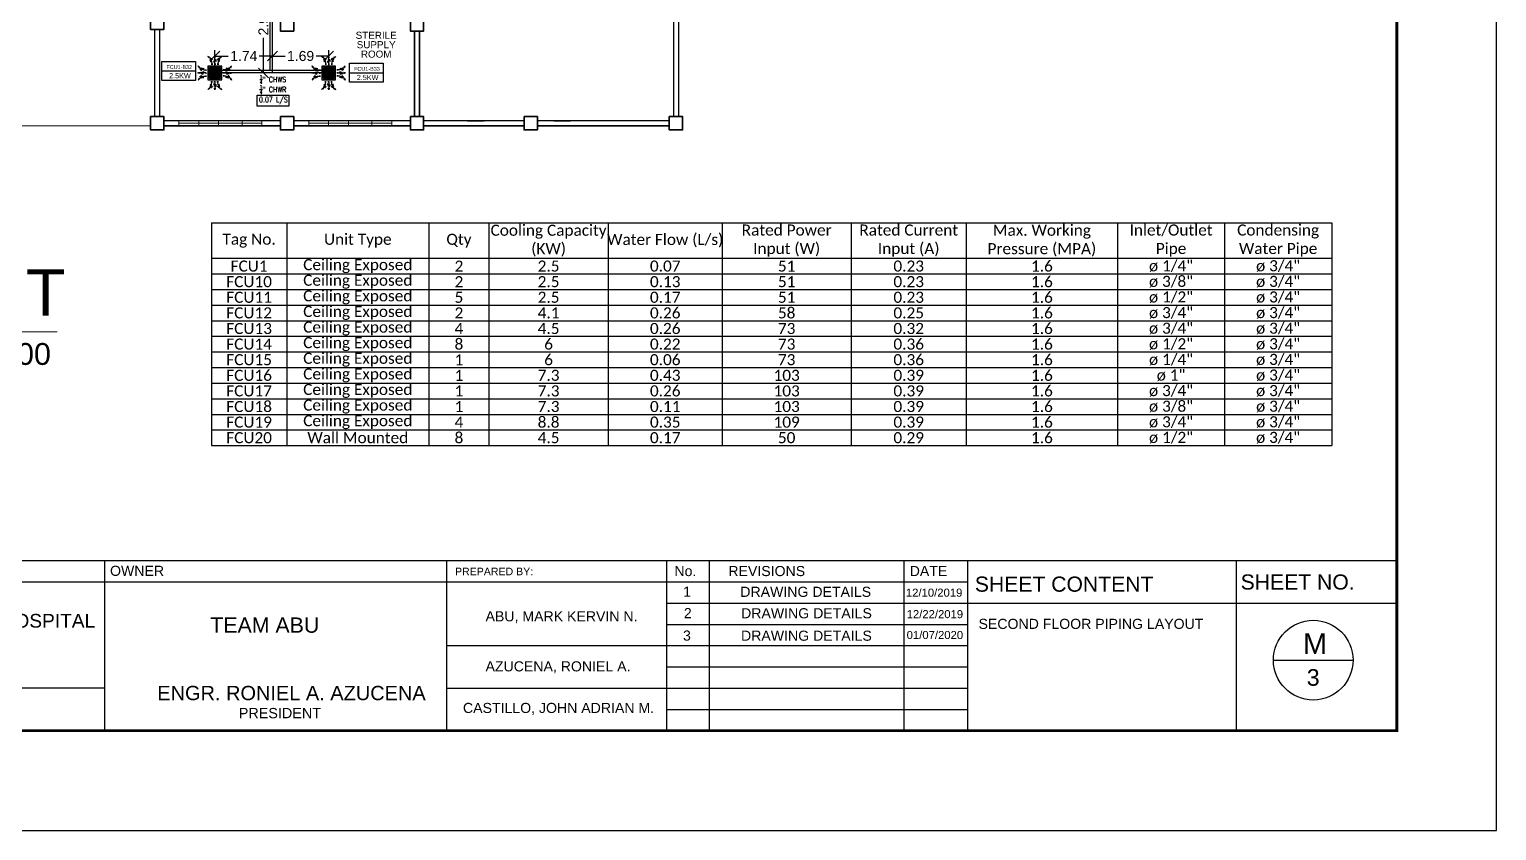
# Model space of a CAD drawing. Header units: millimetres. Extents: x 5 to 430, y 3 to 339.
# Drawn here: x 270.23 to 314.43, y 159.42 to 183.54 of the extents above; entities that cross this region are included whole.
import ezdxf

# ---------------------------------------------------------------- set-up
doc = ezdxf.new("R2010")
doc.units = ezdxf.units.MM
doc.header["$MEASUREMENT"] = 0
for name, color, linetype in [('AIR', 7, 'Continuous'), ('fcu line', 7, 'Continuous'), ('fcu return', 7, 'Continuous'), ('label', 7, 'Continuous'), ('Legends', 7, 'Continuous'), ('pipe label', 7, 'Continuous'), ('template', 7, 'Continuous')]:
    doc.layers.add(name, color=color, linetype=linetype)
doc.styles.add('Arch-Dim', font='simplex.shx', dxfattribs={"width": 0.75})
doc.styles.add('arial', font='arial.ttf')
doc.styles.get("Standard").update_dxf_attribs({"font": 'arial.ttf'})
doc.styles.add('SWISSLT175', font='swissl.ttf', dxfattribs={"height": 0.175})
doc.dimstyles.new('Copy of dimension', dxfattribs={"dimtxt": 0.3, "dimasz": 0.3, "dimexe": 0.18, "dimexo": 0.0625, "dimgap": 0.09, "dimtad": 0, "dimzin": 0, "dimdsep": 46, "dimtxsty": 'Standard', "dimblk": 'OBLIQUE', "dimcen": 0.09, "dimclrd": 256, "dimclre": 256, "dimclrt": 256, "dimadec": 0, "dimazin": 0, "dimtfac": 1, "dimtofl": 0, "dimtmove": 0, "dimatfit": 3, "dimldrblk": 'OBLIQUE', "dimfxl": 1, "dimtolj": 1, "dimtzin": 0, "dimarcsym": 0})

# ---------------------------------------------------------------- blocks, each defined once
blk = doc.blocks.new('FCU-13000P (CASSETTE SPLIT)')
at = {"layer": 'AIR', "ltscale": 3}
for p, q in [((0, 0.523), (0, 1)), ((-0.523, 0), (-1, 0)), ((-0.558, 0.193), (-0.487, 0.193)), ((-0.558, 0.162), (-0.487, 0.162)), ((-0.558, 0.016), (-0.487, 0.016)), ((-0.193, 0.558), (-0.193, 0.487)), ((-0.162, 0.558), (-0.162, 0.487)), ((-0.016, 0.558), (-0.016, 0.487)), ((0.016, 0.558), (0.016, 0.487)), ((0.162, 0.558), (0.162, 0.487)), ((0.193, 0.558), (0.193, 0.487)), ((0.558, 0.193), (0.487, 0.193)), ((0.558, 0.162), (0.487, 0.162)), ((0.558, 0.016), (0.487, 0.016)), ((0.523, 0), (1, 0)), ((-0.558, -0.016), (-0.487, -0.016)), ((-0.558, -0.162), (-0.487, -0.162)), ((-0.558, -0.193), (-0.487, -0.193)), ((-0.193, -0.558), (-0.193, -0.487)), ((-0.162, -0.558), (-0.162, -0.487)), ((-0.016, -0.558), (-0.016, -0.487)), ((0, -0.523), (0, -1)), ((0.016, -0.558), (0.016, -0.487)), ((0.162, -0.558), (0.162, -0.487)), ((0.193, -0.558), (0.193, -0.487)), ((0.558, -0.016), (0.487, -0.016)), ((0.558, -0.162), (0.487, -0.162)), ((0.558, -0.193), (0.487, -0.193))]:
    blk.add_line(p, q, dxfattribs=at)
at = {"layer": 'AIR'}
for p, q in [((0.295, -0.295), (-0.295, 0.295)), ((0.295, 0.295), (-0.295, -0.295))]:
    blk.add_line(p, q, dxfattribs=at)
at = {"layer": 'AIR', "ltscale": 3}
for points in [[(-0.335, 0.895), (-0.311, 0.932), (-0.416, 0.973)], [(-0.022, 0.89), (0.022, 0.89), (0, 1)], [(0.335, 0.895), (0.311, 0.932), (0.416, 0.973)], [(-0.89, 0.022), (-0.89, -0.022), (-1, 0)], [(-0.895, 0.335), (-0.932, 0.311), (-0.973, 0.416)], [(0.89, 0.022), (0.89, -0.022), (1, 0)], [(0.895, 0.335), (0.932, 0.311), (0.973, 0.416)], [(-0.895, -0.335), (-0.932, -0.311), (-0.973, -0.416)], [(0.895, -0.335), (0.932, -0.311), (0.973, -0.416)], [(-0.335, -0.895), (-0.311, -0.932), (-0.416, -0.973)], [(-0.022, -0.89), (0.022, -0.89), (0, -1)], [(0.335, -0.895), (0.311, -0.932), (0.416, -0.973)]]:
    blk.add_lwpolyline(points, close=True, dxfattribs=at)
at = {"layer": 'AIR'}
for points in [[(-0.323, 0.914, -0.171809), (-0.178, 0.558), (-0.178, 0.522)], [(0.323, 0.914, 0.171809), (0.178, 0.558), (0.178, 0.522)], [(-0.914, 0.323, 0.171809), (-0.558, 0.178), (-0.522, 0.178)], [(0.914, 0.323, -0.171809), (0.558, 0.178), (0.522, 0.178)], [(-0.914, -0.323, -0.171809), (-0.558, -0.178), (-0.522, -0.178)], [(-0.323, -0.914, 0.171809), (-0.178, -0.558), (-0.178, -0.522)], [(0.323, -0.914, -0.171809), (0.178, -0.558), (0.178, -0.522)], [(0.914, -0.323, 0.171809), (0.558, -0.178), (0.522, -0.178)]]:
    blk.add_lwpolyline(points, format="xyb", dxfattribs=at)
for points in [[(-0.41, -0.41), (0.41, -0.41), (0.41, 0.41), (-0.41, 0.41)], [(-0.373, 0.31), (-0.348, 0.31), (-0.348, -0.31), (-0.373, -0.31)], [(-0.31, 0.372), (0.31, 0.372), (0.31, 0.348), (-0.31, 0.348)], [(-0.26, -0.26), (0.26, -0.26), (0.26, 0.26), (-0.26, 0.26)], [(-0.21, -0.21), (0.21, -0.21), (0.21, 0.21), (-0.21, 0.21)], [(-0.16, -0.16), (0.16, -0.16), (0.16, 0.16), (-0.16, 0.16)], [(-0.11, -0.11), (0.11, -0.11), (0.11, 0.11), (-0.11, 0.11)], [(-0.06, -0.06), (0.06, -0.06), (0.06, 0.06), (-0.06, 0.06)], [(0.372, 0.31), (0.348, 0.31), (0.348, -0.31), (0.372, -0.31)], [(-0.31, -0.373), (0.31, -0.373), (0.31, -0.348), (-0.31, -0.348)]]:
    blk.add_lwpolyline(points, close=True, dxfattribs=at)
blk.add_lwpolyline([(-0.26, -0.31), (0.26, -0.31, 0.414214), (0.31, -0.26), (0.31, 0.26, 0.414214), (0.26, 0.31), (-0.26, 0.31, 0.414214), (-0.31, 0.26), (-0.31, -0.26, 0.414214)], format="xyb", close=True, dxfattribs=at)
at = {"layer": 'AIR', "ltscale": 3}
for points in [[(-0.84, 0.268), (-0.852, 0.231), (-0.882, 0.134), (-0.704, 0.422), (-0.903, -0.005), (-0.645, 0.358), (-0.678, 0.239), (-0.69, 0.199)], [(-0.268, 0.84), (-0.231, 0.852), (-0.134, 0.882), (-0.422, 0.704), (0.005, 0.903), (-0.358, 0.645), (-0.239, 0.678), (-0.199, 0.69)], [(0.268, 0.84), (0.231, 0.852), (0.134, 0.882), (0.422, 0.704), (-0.005, 0.903), (0.358, 0.645), (0.239, 0.678), (0.199, 0.69)], [(0.84, 0.268), (0.852, 0.231), (0.882, 0.134), (0.704, 0.422), (0.903, -0.005), (0.645, 0.358), (0.678, 0.239), (0.69, 0.199)], [(-0.84, -0.268), (-0.852, -0.231), (-0.882, -0.134), (-0.704, -0.422), (-0.903, 0.005), (-0.645, -0.358), (-0.678, -0.239), (-0.69, -0.199)], [(-0.268, -0.84), (-0.231, -0.852), (-0.134, -0.882), (-0.422, -0.704), (0.005, -0.903), (-0.358, -0.645), (-0.239, -0.678), (-0.199, -0.69)], [(0.268, -0.84), (0.231, -0.852), (0.134, -0.882), (0.422, -0.704), (-0.005, -0.903), (0.358, -0.645), (0.239, -0.678), (0.199, -0.69)], [(0.84, -0.268), (0.852, -0.231), (0.882, -0.134), (0.704, -0.422), (0.903, 0.005), (0.645, -0.358), (0.678, -0.239), (0.69, -0.199)]]:
    blk.add_open_spline(points, degree=3, knots=[0.0032834, 0.0032834, 0.0032834, 0.0032834, 0.0712567, 0.1924075, 0.3347111, 0.5062145, 0.5813292, 0.5813292, 0.5813292, 0.5813292], dxfattribs=at)
for points in [[(-0.8, 0), (-0.776, -0.077), (-0.755, 0.058), (-0.718, -0.098), (-0.663, 0.087), (-0.631, 0)], [(0, 0.8), (0.077, 0.776), (-0.058, 0.755), (0.098, 0.718), (-0.087, 0.663), (0, 0.631)], [(0.8, 0), (0.776, -0.077), (0.755, 0.058), (0.718, -0.098), (0.663, 0.087), (0.631, 0)], [(0, -0.8), (0.077, -0.776), (-0.058, -0.755), (0.098, -0.718), (-0.087, -0.663), (0, -0.631)]]:
    blk.add_spline(points, degree=3, dxfattribs=at)
for points in [[(-0.416, 0.973), (-0.335, 0.895), (-0.311, 0.932)], [(0, 1), (-0.022, 0.89), (0.022, 0.89)], [(0.416, 0.973), (0.335, 0.895), (0.311, 0.932)], [(-1, 0), (-0.89, 0.022), (-0.89, -0.022)], [(-0.973, 0.416), (-0.895, 0.335), (-0.932, 0.311)], [(1, 0), (0.89, 0.022), (0.89, -0.022)], [(0.973, 0.416), (0.895, 0.335), (0.932, 0.311)], [(-0.973, -0.416), (-0.895, -0.335), (-0.932, -0.311)], [(0.973, -0.416), (0.895, -0.335), (0.932, -0.311)], [(-0.416, -0.973), (-0.335, -0.895), (-0.311, -0.932)], [(0, -1), (-0.022, -0.89), (0.022, -0.89)], [(0.416, -0.973), (0.335, -0.895), (0.311, -0.932)]]:
    blk.add_solid(points, dxfattribs=at)
blk = doc.blocks.new('*T351')
at = {"layer": 'Legends', "color": 0, "linetype": 'ByBlock', "lineweight": -2, "transparency": 16777216}
for p, q in [((0, 0), (33.742, 0)), ((0, 0), (0, -6.699)), ((2.266, 0), (2.266, -6.699)), ((6.548, 0), (6.548, -6.699)), ((8.358, 0), (8.358, -6.699)), ((11.95, 0), (11.95, -6.699)), ((15.384, 0), (15.384, -6.699)), ((19.266, 0), (19.266, -6.699)), ((22.735, 0), (22.735, -6.699)), ((27.291, 0), (27.291, -6.699)), ((30.516, 0), (30.516, -6.699)), ((33.742, 0), (33.742, -6.699)), ((0, -1.064), (33.742, -1.064)), ((0, -1.534), (33.742, -1.534)), ((0, -2.003), (33.742, -2.003)), ((0, -2.473), (33.742, -2.473)), ((0, -2.943), (33.742, -2.943)), ((0, -3.412), (33.742, -3.412)), ((0, -3.882), (33.742, -3.882)), ((0, -4.352), (33.742, -4.352)), ((0, -4.822), (33.742, -4.822)), ((0, -5.291), (33.742, -5.291)), ((0, -5.761), (33.742, -5.761)), ((0, -6.231), (33.742, -6.231)), ((0, -6.699), (33.742, -6.699))]:
    blk.add_line(p, q, dxfattribs=at)
at = {"layer": 'Legends', "color": 0, "transparency": 16777216, "char_height": 0.33337, "attachment_point": 5}
for s, insert, width in [('{\\fCalibri|b0|i0|c0;Tag No.', (1.133, -0.532), 2.24733), ('{\\fCalibri|b0|i0|c0;Unit Type', (4.407, -0.532), 4.26284), ('{\\fCalibri|b0|i0|c0;Qty', (7.453, -0.532), 1.7908), ('{\\fCalibri|b0|i0|c0|p34;Cooling Capacity (KW)}', (10.154, -0.532), 3.5733), ('{\\fCalibri|b0|i0|c0;Water Flow (L/s)', (13.667, -0.532), 3.41517), ('{\\fCalibri|b0|i0|c0;Rated Power Input (W)', (17.325, -0.532), 3.86336), ('{\\fCalibri|b0|i0|c0;Rated Current Input (A)', (21.001, -0.532), 3.45002), ('{\\fCalibri|b0|i0|c0;Max. Working Pressure (MPA)', (25.013, -0.532), 4.53669), ('{\\fCalibri|b0|i0|c0;Inlet/Outlet Pipe', (28.904, -0.532), 3.20677), ('{\\fCalibri|b0|i0|c0;Condensing Water Pipe', (32.129, -0.532), 3.20677), ('{\\fCalibri|b0|i0|c0;FCU1', (1.133, -1.299), 2.24733), ('{\\fCalibri|b0|i0|c0;Ceiling Exposed', (4.407, -1.299), 4.26284), ('{\\fCalibri|b0|i0|c0;2', (7.453, -1.299), 1.7908), ('{\\fCalibri|b0|i0|c0;2.5', (10.154, -1.299), 3.5733), ('{\\fCalibri|b0|i0|c0;0.07', (13.667, -1.299), 3.41517), ('{\\fCalibri|b0|i0|c0;51', (17.325, -1.299), 3.86336), ('{\\fCalibri|b0|i0|c0;0.23', (21.001, -1.299), 3.45002), ('{\\fCalibri|b0|i0|c0;1.6', (25.013, -1.299), 4.53669), ('{\\fCalibri|b0|i0|c0;ø 1/4"', (28.904, -1.299), 3.20677), ('{\\fCalibri|b0|i0|c0;ø 3/4"', (32.129, -1.299), 3.20677), ('{\\fCalibri|b0|i0|c0;FCU10', (1.133, -1.768), 2.24733), ('{\\fCalibri|b0|i0|c0;Ceiling Exposed', (4.407, -1.768), 4.26284), ('{\\fCalibri|b0|i0|c0;2', (7.453, -1.768), 1.7908), ('{\\fCalibri|b0|i0|c0;2.5', (10.154, -1.768), 3.5733), ('{\\fCalibri|b0|i0|c0;0.13', (13.667, -1.768), 3.41517), ('{\\fCalibri|b0|i0|c0;51', (17.325, -1.768), 3.86336), ('{\\fCalibri|b0|i0|c0;0.23', (21.001, -1.768), 3.45002), ('{\\fCalibri|b0|i0|c0;1.6', (25.013, -1.768), 4.53669), ('{\\fCalibri|b0|i0|c0;ø 3/8"', (28.904, -1.768), 3.20677), ('{\\fCalibri|b0|i0|c0;ø 3/4"', (32.129, -1.768), 3.20677), ('{\\fCalibri|b0|i0|c0;FCU11', (1.133, -2.238), 2.24733), ('{\\fCalibri|b0|i0|c0;Ceiling Exposed', (4.407, -2.238), 4.26284), ('{\\fCalibri|b0|i0|c0;5', (7.453, -2.238), 1.7908), ('{\\fCalibri|b0|i0|c0;2.5', (10.154, -2.238), 3.5733), ('{\\fCalibri|b0|i0|c0;0.17', (13.667, -2.238), 3.41517), ('{\\fCalibri|b0|i0|c0;51', (17.325, -2.238), 3.86336), ('{\\fCalibri|b0|i0|c0;0.23', (21.001, -2.238), 3.45002), ('{\\fCalibri|b0|i0|c0;1.6', (25.013, -2.238), 4.53669), ('{\\fCalibri|b0|i0|c0;ø 1/2"', (28.904, -2.238), 3.20677), ('{\\fCalibri|b0|i0|c0;ø 3/4"', (32.129, -2.238), 3.20677), ('{\\fCalibri|b0|i0|c0;FCU12', (1.133, -2.708), 2.24733), ('{\\fCalibri|b0|i0|c0;Ceiling Exposed', (4.407, -2.708), 4.26284), ('{\\fCalibri|b0|i0|c0;2', (7.453, -2.708), 1.7908), ('{\\fCalibri|b0|i0|c0;4.1', (10.154, -2.708), 3.5733), ('{\\fCalibri|b0|i0|c0;0.26', (13.667, -2.708), 3.41517), ('{\\fCalibri|b0|i0|c0;58', (17.325, -2.708), 3.86336), ('{\\fCalibri|b0|i0|c0;0.25', (21.001, -2.708), 3.45002), ('{\\fCalibri|b0|i0|c0;1.6', (25.013, -2.708), 4.53669), ('{\\fCalibri|b0|i0|c0;ø 3/4"', (28.904, -2.708), 3.20677), ('{\\fCalibri|b0|i0|c0;ø 3/4"', (32.129, -2.708), 3.20677), ('{\\fCalibri|b0|i0|c0;FCU13', (1.133, -3.178), 2.24733), ('{\\fCalibri|b0|i0|c0;Ceiling Exposed', (4.407, -3.178), 4.26284), ('{\\fCalibri|b0|i0|c0;4', (7.453, -3.178), 1.7908), ('{\\fCalibri|b0|i0|c0;4.5', (10.154, -3.178), 3.5733), ('{\\fCalibri|b0|i0|c0;0.26', (13.667, -3.178), 3.41517), ('{\\fCalibri|b0|i0|c0;73', (17.325, -3.178), 3.86336), ('{\\fCalibri|b0|i0|c0;0.32', (21.001, -3.178), 3.45002), ('{\\fCalibri|b0|i0|c0;1.6', (25.013, -3.178), 4.53669), ('{\\fCalibri|b0|i0|c0;ø 3/4"', (28.904, -3.178), 3.20677), ('{\\fCalibri|b0|i0|c0;ø 3/4"', (32.129, -3.178), 3.20677), ('{\\fCalibri|b0|i0|c0;FCU14', (1.133, -3.647), 2.24733), ('{\\fCalibri|b0|i0|c0;Ceiling Exposed', (4.407, -3.647), 4.26284), ('{\\fCalibri|b0|i0|c0;8', (7.453, -3.647), 1.7908), ('{\\fCalibri|b0|i0|c0;6', (10.154, -3.647), 3.5733), ('{\\fCalibri|b0|i0|c0;0.22', (13.667, -3.647), 3.41517), ('{\\fCalibri|b0|i0|c0;73', (17.325, -3.647), 3.86336), ('{\\fCalibri|b0|i0|c0;0.36', (21.001, -3.647), 3.45002), ('{\\fCalibri|b0|i0|c0;1.6', (25.013, -3.647), 4.53669), ('{\\fCalibri|b0|i0|c0;ø 1/2"', (28.904, -3.647), 3.20677), ('{\\fCalibri|b0|i0|c0;ø 3/4"', (32.129, -3.647), 3.20677), ('{\\fCalibri|b0|i0|c0;FCU15', (1.133, -4.117), 2.24733), ('{\\fCalibri|b0|i0|c0;Ceiling Exposed', (4.407, -4.117), 4.26284), ('{\\fCalibri|b0|i0|c0;1', (7.453, -4.117), 1.7908), ('{\\fCalibri|b0|i0|c0;6', (10.154, -4.117), 3.5733), ('{\\fCalibri|b0|i0|c0;0.06', (13.667, -4.117), 3.41517), ('{\\fCalibri|b0|i0|c0;73', (17.325, -4.117), 3.86336), ('{\\fCalibri|b0|i0|c0;0.36', (21.001, -4.117), 3.45002), ('{\\fCalibri|b0|i0|c0;1.6', (25.013, -4.117), 4.53669), ('{\\fCalibri|b0|i0|c0;ø 1/4"', (28.904, -4.117), 3.20677), ('{\\fCalibri|b0|i0|c0;ø 3/4"', (32.129, -4.117), 3.20677), ('{\\fCalibri|b0|i0|c0;FCU16', (1.133, -4.587), 2.24733), ('{\\fCalibri|b0|i0|c0;Ceiling Exposed', (4.407, -4.587), 4.26284), ('{\\fCalibri|b0|i0|c0;1', (7.453, -4.587), 1.7908), ('{\\fCalibri|b0|i0|c0;7.3', (10.154, -4.587), 3.5733), ('{\\fCalibri|b0|i0|c0;0.43', (13.667, -4.587), 3.41517), ('{\\fCalibri|b0|i0|c0;103', (17.325, -4.587), 3.86336), ('{\\fCalibri|b0|i0|c0;0.39', (21.001, -4.587), 3.45002), ('{\\fCalibri|b0|i0|c0;1.6', (25.013, -4.587), 4.53669), ('{\\fCalibri|b0|i0|c0;ø 1"', (28.904, -4.587), 3.20677), ('{\\fCalibri|b0|i0|c0;ø 3/4"', (32.129, -4.587), 3.20677), ('{\\fCalibri|b0|i0|c0;Ceiling Exposed', (4.407, -5.056), 4.26284), ('{\\fCalibri|b0|i0|c0;ø 3/4"', (28.904, -5.056), 3.20677), ('{\\fCalibri|b0|i0|c0;ø 3/4"', (32.129, -5.056), 3.20677), ('{\\fCalibri|b0|i0|c0;FCU17', (1.133, -5.056), 2.24733), ('{\\fCalibri|b0|i0|c0;Ceiling Exposed', (4.407, -5.526), 4.26284), ('{\\fCalibri|b0|i0|c0;1', (7.453, -5.056), 1.7908), ('{\\fCalibri|b0|i0|c0;7.3', (10.154, -5.056), 3.5733), ('{\\fCalibri|b0|i0|c0;0.26', (13.667, -5.056), 3.41517), ('{\\fCalibri|b0|i0|c0;103', (17.325, -5.056), 3.86336), ('{\\fCalibri|b0|i0|c0;0.39', (21.001, -5.056), 3.45002), ('{\\fCalibri|b0|i0|c0;1.6', (25.013, -5.056), 4.53669), ('{\\fCalibri|b0|i0|c0;FCU18', (1.133, -5.526), 2.24733), ('{\\fCalibri|b0|i0|c0;1', (7.453, -5.526), 1.7908), ('{\\fCalibri|b0|i0|c0;7.3', (10.154, -5.526), 3.5733), ('{\\fCalibri|b0|i0|c0;0.11', (13.667, -5.526), 3.41517), ('{\\fCalibri|b0|i0|c0;103', (17.325, -5.526), 3.86336), ('{\\fCalibri|b0|i0|c0;0.39', (21.001, -5.526), 3.45002), ('{\\fCalibri|b0|i0|c0;1.6', (25.013, -5.526), 4.53669), ('{\\fCalibri|b0|i0|c0;ø 3/8"', (28.904, -5.526), 3.20677), ('{\\fCalibri|b0|i0|c0;ø 3/4"', (32.129, -5.526), 3.20677), ('{\\fCalibri|b0|i0|c0;FCU19', (1.133, -5.996), 2.24733), ('{\\fCalibri|b0|i0|c0;Ceiling Exposed', (4.407, -5.996), 4.26284), ('{\\fCalibri|b0|i0|c0;4', (7.453, -5.996), 1.7908), ('{\\fCalibri|b0|i0|c0;8.8', (10.154, -5.996), 3.5733), ('{\\fCalibri|b0|i0|c0;0.35', (13.667, -5.996), 3.41517), ('{\\fCalibri|b0|i0|c0;109', (17.325, -5.996), 3.86336), ('{\\fCalibri|b0|i0|c0;0.39', (21.001, -5.996), 3.45002), ('{\\fCalibri|b0|i0|c0;1.6', (25.013, -5.996), 4.53669), ('{\\fCalibri|b0|i0|c0;ø 3/4"', (28.904, -5.996), 3.20677), ('{\\fCalibri|b0|i0|c0;ø 3/4"', (32.129, -5.996), 3.20677), ('{\\fCalibri|b0|i0|c0;FCU20', (1.133, -6.465), 2.24733), ('{\\fCalibri|b0|i0|c0;Wall Mounted', (4.407, -6.465), 4.26284), ('{\\fCalibri|b0|i0|c0;8', (7.453, -6.465), 1.7908), ('{\\fCalibri|b0|i0|c0;4.5', (10.154, -6.465), 3.5733), ('{\\fCalibri|b0|i0|c0;0.17', (13.667, -6.465), 3.41517), ('{\\fCalibri|b0|i0|c0;50', (17.325, -6.465), 3.86336), ('{\\fCalibri|b0|i0|c0;0.29', (21.001, -6.465), 3.45002), ('{\\fCalibri|b0|i0|c0;1.6', (25.013, -6.465), 4.53669), ('{\\fCalibri|b0|i0|c0;ø 1/2"', (28.904, -6.465), 3.20677), ('{\\fCalibri|b0|i0|c0;ø 3/4"', (32.129, -6.465), 3.20677)]:
    blk.add_mtext(s, dxfattribs=dict(at, insert=insert, width=width))
blk = doc.blocks.new('_Oblique')
at = {"color": 0, "linetype": 'ByBlock', "lineweight": -2}
blk.add_line((-0.5, -0.5), (0.5, 0.5), dxfattribs=at)
blk = doc.blocks.new('*D358')
at = {"layer": 'Defpoints', "color": 0, "transparency": 16777216}
for p in [(277.555, 185.202), (277.281, 182.23), (277.555, 182.23)]:
    blk.add_point(p, dxfattribs=at)
at = {"layer": 'Legends', "lineweight": -2, "transparency": 16777216}
for p, q in [((277.492, 185.202), (277.101, 185.202)), ((277.281, 185.202), (277.281, 184.25)), ((277.281, 182.23), (277.281, 183.286)), ((277.492, 182.23), (277.101, 182.23))]:
    blk.add_line(p, q, dxfattribs=at)
at = {"layer": 'Legends', "lineweight": -2, "transparency": 16777216, "xscale": 0.3, "yscale": 0.3, "zscale": 0.3}
for p, rotation in [((277.281, 185.202), 90), ((277.281, 182.23), 270)]:
    blk.add_blockref('_Oblique', p, dxfattribs=dict(at, rotation=rotation))
at = {"layer": 'Legends', "transparency": 16777216, "insert": (277.281, 183.768), "char_height": 0.3, "attachment_point": 5, "rotation": 90}
blk.add_mtext('\\A1;2.97', dxfattribs=at)
blk = doc.blocks.new('*D359')
at = {"layer": 'Defpoints', "color": 0, "transparency": 16777216}
for p in [(279.246, 182.741), (277.555, 182.23), (279.246, 182.23)]:
    blk.add_point(p, dxfattribs=at)
at = {"layer": 'Legends', "lineweight": -2, "transparency": 16777216}
for p, q in [((277.555, 182.293), (277.555, 182.921)), ((277.555, 182.741), (277.935, 182.741)), ((279.246, 182.741), (278.866, 182.741)), ((279.246, 182.293), (279.246, 182.921))]:
    blk.add_line(p, q, dxfattribs=at)
at = {"layer": 'Legends', "lineweight": -2, "transparency": 16777216, "xscale": 0.3, "yscale": 0.3, "zscale": 0.3, "rotation": 180}
blk.add_blockref('_Oblique', (277.555, 182.741), dxfattribs=at)
at = {"layer": 'Legends', "lineweight": -2, "transparency": 16777216, "xscale": 0.3, "yscale": 0.3, "zscale": 0.3}
blk.add_blockref('_Oblique', (279.246, 182.741), dxfattribs=at)
at = {"layer": 'Legends', "transparency": 16777216, "insert": (278.401, 182.741), "char_height": 0.3, "attachment_point": 5}
blk.add_mtext('\\A1;1.69', dxfattribs=at)
blk = doc.blocks.new('*D360')
at = {"layer": 'Defpoints', "color": 0, "transparency": 16777216}
for p in [(275.817, 182.741), (275.817, 182.23), (277.555, 182.23)]:
    blk.add_point(p, dxfattribs=at)
at = {"layer": 'Legends', "lineweight": -2, "transparency": 16777216}
for p, q in [((275.817, 182.293), (275.817, 182.921)), ((275.817, 182.741), (276.223, 182.741)), ((277.555, 182.741), (277.153, 182.741)), ((277.555, 182.293), (277.555, 182.921))]:
    blk.add_line(p, q, dxfattribs=at)
at = {"layer": 'Legends', "lineweight": -2, "transparency": 16777216, "xscale": 0.3, "yscale": 0.3, "zscale": 0.3, "rotation": 180}
blk.add_blockref('_Oblique', (275.817, 182.741), dxfattribs=at)
at = {"layer": 'Legends', "lineweight": -2, "transparency": 16777216, "xscale": 0.3, "yscale": 0.3, "zscale": 0.3}
blk.add_blockref('_Oblique', (277.555, 182.741), dxfattribs=at)
at = {"layer": 'Legends', "transparency": 16777216, "insert": (276.688, 182.741), "char_height": 0.3, "attachment_point": 5}
blk.add_mtext('\\A1;1.74', dxfattribs=at)

msp = doc.modelspace()

# ---------------------------------------------------------------- linework, layer by layer
at = {"color": 8, "lineweight": 25}
for p, q in [((289.631, 186.518), (289.631, 180.918)), ((289.631, 186.518), (289.631, 180.918)), ((289.781, 186.518), (289.781, 180.918)), ((274.006, 180.918), (274.006, 183.543)), ((274.156, 180.918), (274.156, 183.543)), ((281.831, 183.493), (281.831, 180.918)), ((281.831, 180.918), (281.831, 183.493)), ((281.981, 183.493), (281.981, 180.918)), ((281.981, 180.918), (281.981, 183.493)), ((281.831, 182.793), (281.831, 180.918)), ((277.793, 180.793), (274.281, 180.793)), ((277.793, 180.793), (275.931, 180.793)), ((281.706, 180.793), (278.193, 180.793)), ((281.706, 180.793), (278.193, 180.793)), ((285.131, 180.793), (282.106, 180.793)), ((283.431, 180.793), (283.931, 180.793)), ((289.506, 180.793), (285.531, 180.793)), ((286.031, 180.793), (286.531, 180.793)), ((277.793, 180.643), (274.281, 180.643)), ((274.281, 180.643), (277.793, 180.643)), ((277.793, 180.643), (275.781, 180.643)), ((281.706, 180.643), (278.193, 180.643)), ((281.706, 180.643), (278.193, 180.643)), ((278.193, 180.643), (281.706, 180.643)), ((285.131, 180.643), (282.106, 180.643)), ((282.106, 180.643), (285.131, 180.643)), ((289.506, 180.643), (285.531, 180.643)), ((285.531, 180.643), (289.506, 180.643))]:
    msp.add_line(p, q, dxfattribs=at)
at = {"color": 8, "lineweight": 9}
for p, q in [((274.731, 180.643), (274.731, 180.793)), ((275.331, 180.643), (275.331, 180.793)), ((275.931, 180.793), (275.931, 180.643)), ((276.037, 180.793), (277.237, 180.793)), ((276.637, 180.793), (276.637, 180.643)), ((277.237, 180.793), (277.237, 180.643)), ((278.643, 180.643), (278.643, 180.793)), ((279.243, 180.643), (279.243, 180.793)), ((279.843, 180.793), (279.843, 180.643)), ((279.95, 180.793), (281.15, 180.793)), ((280.55, 180.793), (280.55, 180.643)), ((281.15, 180.793), (281.15, 180.643)), ((282.106, 180.793), (282.831, 180.793)), ((282.831, 180.793), (283.431, 180.793)), ((284.431, 180.793), (283.931, 180.793)), ((284.431, 180.793), (285.131, 180.793)), ((285.531, 180.793), (286.031, 180.793)), ((287.031, 180.793), (286.531, 180.793)), ((287.031, 180.793), (288.031, 180.793)), ((288.031, 180.793), (288.631, 180.793)), ((288.631, 180.793), (289.506, 180.793)), ((273.881, 180.643), (258.556, 180.643)), ((277.237, 180.718), (274.731, 180.718)), ((275.931, 180.643), (274.731, 180.643)), ((281.15, 180.718), (278.643, 180.718)), ((279.843, 180.643), (278.643, 180.643))]:
    msp.add_line(p, q, dxfattribs=at)
at = {"color": 0, "linetype": 'ByBlock', "lineweight": 9}
msp.add_line((271.065, 174.442), (240.114, 174.442), dxfattribs=at)
at = {"color": 8, "lineweight": 35}
for points in [[(273.881, 183.943), (274.281, 183.943), (274.281, 183.543), (273.881, 183.543)], [(277.793, 183.893), (278.193, 183.893), (278.193, 183.493), (277.793, 183.493)], [(281.706, 183.893), (282.106, 183.893), (282.106, 183.493), (281.706, 183.493)], [(273.881, 180.918), (274.281, 180.918), (274.281, 180.518), (273.881, 180.518)], [(277.793, 180.918), (278.193, 180.918), (278.193, 180.518), (277.793, 180.518)], [(281.706, 180.918), (282.106, 180.918), (282.106, 180.518), (281.706, 180.518)], [(285.131, 180.918), (285.531, 180.918), (285.531, 180.518), (285.131, 180.518)], [(289.506, 180.918), (289.906, 180.918), (289.906, 180.518), (289.506, 180.518)]]:
    msp.add_lwpolyline(points, close=True, dxfattribs=at)
at = {"color": 8, "lineweight": 9}
for points in [[(274.731, 180.793), (277.237, 180.793), (277.237, 180.643), (274.731, 180.643)], [(278.643, 180.793), (281.15, 180.793), (281.15, 180.643), (278.643, 180.643)]]:
    msp.add_lwpolyline(points, close=True, dxfattribs=at)
at = {"layer": 'fcu line', "linetype": 'Continuous'}
for p, q in [((277.555, 182.23), (277.555, 191.643)), ((279.246, 182.23), (275.817, 182.23))]:
    msp.add_line(p, q, dxfattribs=at)
at = {"layer": 'fcu return', "linetype": 'Continuous'}
for p, q in [((277.485, 182.3), (277.485, 191.713)), ((279.176, 182.3), (275.817, 182.3))]:
    msp.add_line(p, q, dxfattribs=at)
at = {"layer": 'Legends', "linetype": 'Continuous', "lineweight": 25}
for p, q in [((274.224, 182.291), (275.236, 182.291)), ((279.877, 182.238), (280.889, 182.238))]:
    msp.add_line(p, q, dxfattribs=at)
at = {"layer": 'Legends'}
for points in [[(274.224, 182.575), (275.236, 182.575), (275.236, 182.007), (274.224, 182.007)], [(279.877, 182.522), (280.889, 182.522), (280.889, 181.954), (279.877, 181.954)]]:
    msp.add_lwpolyline(points, close=True, dxfattribs=at)
at = {"layer": 'pipe label', "color": 7, "linetype": 'Continuous', "lineweight": 25}
msp.add_lwpolyline([(277.089, 181.558), (278.041, 181.558), (278.041, 181.231), (277.089, 181.231)], close=True, dxfattribs=at)
at = {"layer": 'template'}
for p, q in [((314.427, 159.424), (314.427, 229.819)), ((221.168, 167.553), (311.419, 167.553)), ((272.49, 167.553), (272.49, 162.432)), ((282.793, 167.553), (282.793, 162.432)), ((289.422, 167.553), (289.422, 162.432)), ((290.702, 167.553), (290.702, 162.432)), ((296.567, 167.553), (296.567, 162.432)), ((298.487, 167.553), (298.487, 162.432)), ((306.582, 167.553), (306.582, 162.432)), ((237.014, 166.912), (293.585, 166.912)), ((291.826, 166.912), (298.487, 166.912)), ((289.422, 166.272), (300.183, 166.272)), ((296.821, 166.272), (311.419, 166.272)), ((289.422, 165.632), (298.487, 165.632)), ((282.793, 164.992), (293.585, 164.992)), ((291.826, 164.992), (298.487, 164.992)), ((307.703, 164.556), (310.103, 164.556)), ((289.422, 164.352), (298.487, 164.352)), ((237.014, 163.719), (272.49, 163.719)), ((282.793, 163.712), (293.585, 163.712)), ((291.826, 163.712), (298.487, 163.712)), ((289.422, 163.072), (298.487, 163.072)), ((215.151, 159.424), (314.427, 159.424))]:
    msp.add_line(p, q, dxfattribs=at)
at = {"layer": 'template', "linetype": 'Continuous', "const_width": 0.0853}
msp.add_lwpolyline([(221.168, 162.432), (311.419, 162.432), (311.419, 226.811), (221.168, 226.811)], close=True, dxfattribs=at)
at = {"layer": 'template'}
msp.add_circle((308.903, 164.556), 1.2, dxfattribs=at)

# ---------------------------------------------------------------- block references
msp.add_blockref('*T351', (275.716, 177.715))
at = {"layer": 'AIR', "xscale": 0.5113536813550488, "yscale": 0.5113536813550488, "zscale": 0.5113536813550488}
for p in [(275.817, 182.23), (279.246, 182.23)]:
    msp.add_blockref('FCU-13000P (CASSETTE SPLIT)', p, dxfattribs=at)

# ---------------------------------------------------------------- texts
at = {"color": 0, "linetype": 'ByBlock', "lineweight": 9}
for s, height, p in [('SECOND FLOOR PIPING LAYOUT', 1.4, (240.13, 174.92)), ('SCALE                                                                                                  1:400', 0.657637, (240.557, 173.443))]:
    msp.add_text(s, height=height, dxfattribs=at).set_placement(p)
at = {"layer": 'label', "color": 8, "lineweight": 9, "ltscale": 0.4, "insert": (280.677, 183.08), "char_height": 0.2125, "attachment_point": 5, "line_spacing_factor": 0.8, "style": 'SWISSLT175'}
msp.add_mtext('STERILE\\PSUPPLY\\PROOM', dxfattribs=at)
at = {"layer": 'Legends', "linetype": 'Continuous', "lineweight": 25, "attachment_point": 1}
for s, width, insert, char_height in [('FCU1-B32', 0.44811, (274.36, 182.466), 0.117), ('2.5KW', 0.23674, (274.439, 182.226), 0.156), ('FCU1-B33', 0.44811, (280.013, 182.413), 0.117), ('2.5KW', 0.23674, (280.092, 182.173), 0.156)]:
    msp.add_mtext_dynamic_manual_height_columns(s, width=width, gutter_width=1.011, heights=[0], dxfattribs=dict(at, insert=insert, char_height=char_height))
at = {"layer": 'pipe label', "color": 7, "linetype": 'Continuous', "lineweight": 25, "char_height": 0.16, "attachment_point": 1, "style": 'Arch-Dim'}
for s, width, insert in [('\\A1;{\\H0.7x;\\S1/4;}" CHWS', 1.17294, (277.168, 182.169)), ('\\A1;{\\H0.7x;\\S1/4;}" CHWR', 0.88035, (277.165, 181.866)), ('0.07 L/S', 0.89967, (277.144, 181.508))]:
    msp.add_mtext_dynamic_manual_height_columns(s, width=width, gutter_width=1.011, heights=[0], dxfattribs=dict(at, insert=insert))
at = {"layer": 'template', "style": 'arial'}
for s, height, p in [('OWNER', 0.304, (272.66, 167.093)), ('PREPARED BY: ', 0.22802, (283.051, 167.111)), ('No.', 0.304, (289.66, 167.086)), ('REVISIONS', 0.304, (291.285, 167.086)), ('DATE', 0.304, (296.747, 167.086)), ('SHEET CONTENT', 0.45603, (298.709, 166.616)), ('SHEET NO.', 0.456, (306.716, 166.68)), ('1', 0.304, (289.922, 166.466)), ('DRAWING DETAILS', 0.30402, (291.645, 166.461)), ('12/10/2019', 0.2432, (296.633, 166.466)), ('PROPOSED THREE STOREY HOSPITAL', 0.41257, (261.294, 165.535)), ('TEAM ABU', 0.4598, (275.68, 165.381)), ('ABU, MARK KERVIN N.', 0.30402, (283.971, 165.723)), ('2', 0.304, (289.945, 165.819)), ('DRAWING DETAILS', 0.30402, (291.668, 165.815)), ('12/22/2019', 0.2432, (296.656, 165.819)), ('SECOND FLOOR PIPING LAYOUT', 0.30402, (298.821, 165.496)), ('3', 0.304, (289.919, 165.144)), ('DRAWING DETAILS', 0.30402, (291.666, 165.14)), ('01/07/2020', 0.2432, (296.656, 165.191)), ('M', 0.624, (308.593, 164.743)), ('AZUCENA, RONIEL A.', 0.30402, (283.971, 164.217)), ('3', 0.499, (308.708, 163.785)), ('ENGR. RONIEL A. AZUCENA', 0.43038, (274.084, 163.351)), ('PRESIDENT', 0.3099, (276.538, 162.807)), ('CASTILLO, JOHN ADRIAN M.', 0.30402, (283.291, 162.965))]:
    msp.add_text(s, height=height, dxfattribs=at).set_placement(p)

# ---------------------------------------------------------------- dimensions: what is measured, and where the dimension line sits
at = {"layer": 'Legends'}
dim = msp.add_linear_dim(base=(277.281, 182.23), p1=(277.555, 185.202), p2=(277.555, 182.23), angle=90, dimstyle='Copy of dimension', dxfattribs=at)
dim.commit()
dim.dimension.update_dxf_attribs({"geometry": '*D358', "text_midpoint": (277.281, 183.768), "dimtype": 160})
dim = msp.add_linear_dim(base=(275.817, 182.741), p1=(277.555, 182.23), p2=(275.817, 182.23), dimstyle='Copy of dimension', dxfattribs=at)
dim.commit()
dim.dimension.update_dxf_attribs({"geometry": '*D360', "text_midpoint": (276.688, 182.741), "dimtype": 160})
dim = msp.add_linear_dim(base=(279.246, 182.741), p1=(277.555, 182.23), p2=(279.246, 182.23), dimstyle='Copy of dimension', dxfattribs=at)
dim.commit()
dim.dimension.update_dxf_attribs({"geometry": '*D359', "text_midpoint": (278.401, 182.741)})

doc.saveas('drawing.dxf')
